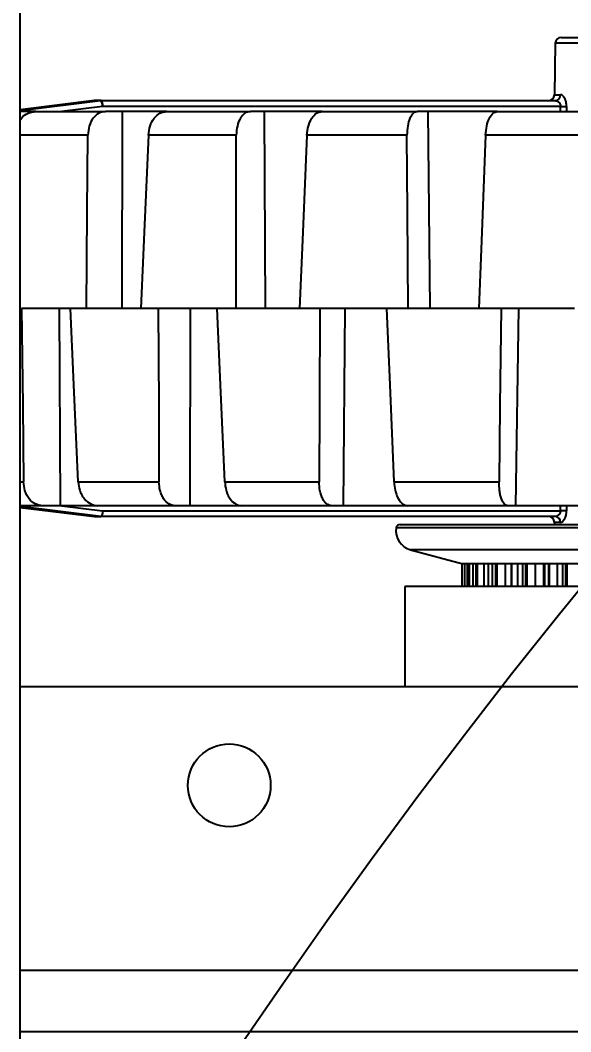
# Model space of a CAD drawing. Header units: inches. Extents: x 0 to 11, y 0 to 8.4.
# Drawn here: x 2.967 to 3.0833, y 6.4814 to 6.6952 of the extents above; entities that cross this region are included whole.
import ezdxf

# ---------------------------------------------------------------- set-up
doc = ezdxf.new("R2010")
doc.units = ezdxf.units.IN
doc.header["$MEASUREMENT"] = 0
doc.header["$PDSIZE"] = -1
doc.layers.add('DIM', color=3, linetype='Continuous')
doc.layers.add('OBJ', color=50, linetype='Continuous')
doc.dimstyles.get("Standard").update_dxf_attribs({"dimtxt": 0.18, "dimasz": 0.18, "dimexe": 0.18, "dimexo": 0.0625, "dimgap": 0.09, "dimtad": 0, "dimtih": 1, "dimtoh": 1, "dimdec": 4, "dimzin": 0, "dimdsep": 46, "dimtxsty": 'Standard', "dimcen": 0.09, "dimadec": 0, "dimazin": 0, "dimtfac": 1, "dimtdec": 4, "dimtofl": 0, "dimtmove": 0, "dimatfit": 3, "dimfxl": 1, "dimtolj": 1, "dimtzin": 0, "dimarcsym": 0})

# ---------------------------------------------------------------- blocks, each defined once
blk = doc.blocks.new('*D3')
at = {"layer": 'Defpoints', "color": 0, "transparency": 16777216}
for p in [(4.136179561686825, 7.075144194756748), (2.390624809930644, 6.845977528089745), (4.136179775280899, 6.845977528089745)]:
    blk.add_point(p, dxfattribs=at)
at = {"layer": 'DIM', "color": 0, "lineweight": -2, "transparency": 16777216}
for p, q in [((2.390624809930644, 7.205144194756748), (2.390624809930644, 7.335144194756748)), ((4.086179561686826, 7.075144194756748), (2.265624809930644, 7.075144194756748)), ((4.086179775280899, 6.845977528089745), (2.265624809930644, 6.845977528089745)), ((2.390624809930644, 6.715977528089745), (2.390624809930644, 6.585977528089745)), ((2.390624809930644, 6.585977528089745), (2.260624809930644, 6.585977528089745))]:
    blk.add_line(p, q, dxfattribs=at)
at = {"layer": 'DIM', "color": 0, "transparency": 16777216}
for points in [[(2.368958143263977, 7.205144194756748), (2.41229147659731, 7.205144194756748), (2.390624809930644, 7.075144194756748)], [(2.368958143263978, 6.715977528089745), (2.412291476597311, 6.715977528089745), (2.390624809930644, 6.845977528089745)]]:
    blk.add_solid(points, dxfattribs=at)
at = {"layer": 'DIM', "color": 0, "transparency": 16777216, "insert": (2.013124809930646, 6.585977528089742), "char_height": 0.125, "attachment_point": 5}
blk.add_mtext('\\A1;2.75', dxfattribs=at)
blk = doc.blocks.new('*D4')
at = {"layer": 'Defpoints', "color": 0, "transparency": 16777216}
for p in [(2.669255444599844, 7.075144194756726), (4.136179807078415, 7.075144194756726), (4.136179775280899, 6.899673078882869)]:
    blk.add_point(p, dxfattribs=at)
at = {"layer": 'DIM', "color": 0, "lineweight": -2, "transparency": 16777216}
for p, q in [((2.669255444599844, 7.205144194756726), (2.669255444599844, 7.335144194756726)), ((2.669255444599844, 7.335144194756726), (2.799255444599844, 7.335144194756726)), ((4.086179807078415, 7.075144194756726), (2.544255444599844, 7.075144194756726)), ((4.086179775280899, 6.899673078882869), (2.544255444599844, 6.899673078882869)), ((2.669255444599844, 6.769673078882869), (2.669255444599844, 6.639673078882869))]:
    blk.add_line(p, q, dxfattribs=at)
at = {"layer": 'DIM', "color": 0, "transparency": 16777216}
for points in [[(2.647588777933177, 7.205144194756726), (2.69092211126651, 7.205144194756726), (2.669255444599844, 7.075144194756726)], [(2.647588777933178, 6.769673078882869), (2.690922111266511, 6.769673078882869), (2.669255444599844, 6.899673078882869)]]:
    blk.add_solid(points, dxfattribs=at)
at = {"layer": 'DIM', "color": 0, "transparency": 16777216, "insert": (3.265505444599845, 7.335144194756723), "char_height": 0.125, "attachment_point": 5}
blk.add_mtext('\\A1;2.105653', dxfattribs=at)

msp = doc.modelspace()

# ---------------------------------------------------------------- linework, layer by layer
at = {"color": 7, "linetype": 'Continuous', "lineweight": 25}
for p, q in [((2.967013108614378, 4.595977528089692), (2.967013108614034, 6.845977528089691)), ((3.080067081440605, 6.690311843597795), (3.079877210550163, 6.679434147569598)), ((3.093399281949198, 6.690311843597795), (3.080067081440605, 6.690311843597795)), ((3.08131689105955, 6.691540028089747), (3.095074801448764, 6.691540028089747)), ((3.079877225208827, 6.679434879248368), (3.081204082808693, 6.679434879248368)), ((2.96701310861406, 6.676099981810869), (2.983986894363287, 6.678197760903071)), ((2.982620775299952, 6.678197760903071), (2.96701310861406, 6.676268819573457)), ((2.982612548662416, 6.678197256290347), (2.96701310861406, 6.676269331685491)), ((2.984419996404552, 6.676978354347222), (2.975816291589791, 6.675915028089748)), ((2.982612548662416, 6.678197256290347), (2.982620775299952, 6.678197760903071)), ((2.983986894363287, 6.678197760903071), (2.982620775299952, 6.678197760903071)), ((2.982765868851967, 6.678206694756414), (2.984131987915303, 6.678206694756414)), ((2.984131987915302, 6.678206694756414), (3.080089043183482, 6.678206694756414)), ((3.081174865270913, 6.676978354347222), (2.984419996404552, 6.676978354347222)), ((3.081167551239555, 6.675915028089748), (3.081174865270913, 6.676978354347222)), ((3.082448121980262, 6.676978198429982), (3.082440174305743, 6.675915028089749)), ((2.970313791102059, 6.675915028089748), (2.96701310861406, 6.675915028089748)), ((2.970313791102059, 6.675915028089748), (2.985010576568979, 6.675915028089748)), ((2.988525205455437, 6.675915028089748), (2.985010576568979, 6.675915028089748)), ((2.988525205455437, 6.675915028089748), (2.988483263661285, 6.634248361423081)), ((2.997971504927948, 6.675915028089748), (2.988525205455437, 6.675915028089748)), ((2.997971504927948, 6.675915028089748), (3.015660032015394, 6.675915028089749)), ((3.018543268909241, 6.675915028089749), (3.015660032015394, 6.675915028089749)), ((3.018543268909241, 6.675915028089749), (3.018769807953801, 6.634248361423081)), ((3.030800514965637, 6.675915028089749), (3.018543268909241, 6.675915028089749)), ((3.030800514965637, 6.675915028089749), (3.050943326728881, 6.675915028089749)), ((3.053107565936088, 6.675915028089749), (3.050943326728881, 6.675915028089749)), ((3.053107565936088, 6.675915028089749), (3.053595702545126, 6.634248361423082)), ((3.067803328357409, 6.675915028089749), (3.053107565936088, 6.675915028089749)), ((3.06780332835741, 6.675915028089749), (3.089788395653783, 6.675915028089749)), ((2.98131542356681, 6.670888462968405), (2.967013108614061, 6.670888462968405)), ((3.012660181498659, 6.670888462968406), (2.994095334260903, 6.670888462968405)), ((3.048729927637535, 6.670888462968406), (3.02758920622671, 6.670888462968406)), ((3.088428700999181, 6.670888462968406), (3.065354455537634, 6.670888462968406)), ((2.977648269063124, 6.634248361423117), (2.967286139467944, 6.634248361423081)), ((2.975512223736103, 6.592581694756415), (2.975336008159218, 6.634248361423081)), ((2.981020948504798, 6.634248361423081), (2.977648269063124, 6.634248361423117)), ((2.992481368560166, 6.634248361423052), (2.981020948504798, 6.634248361423081)), ((2.996180050045965, 6.634248361423081), (2.992481368560166, 6.634248361423052)), ((3.008651539844909, 6.634248361423128), (2.996180050045965, 6.634248361423081)), ((3.002905367752498, 6.592581694756415), (3.002998018943456, 6.634248361423081)), ((3.012648074175422, 6.634248361423081), (3.008651539844909, 6.634248361423128)), ((3.026035718150081, 6.634248361423081), (3.012648074175422, 6.634248361423081)), ((3.030299689285856, 6.634248361423082), (3.026035718150081, 6.634248361423081)), ((3.044501599381902, 6.634248361423082), (3.030299689285856, 6.634248361423082)), ((3.035319895055423, 6.592581694756415), (3.035678597854669, 6.634248361423081)), ((3.049000555927962, 6.634248361423082), (3.044501599381902, 6.634248361423082)), ((3.063908647034217, 6.634248361423082), (3.049000555927962, 6.634248361423082)), ((3.068608349214681, 6.634248361423082), (3.063908647034217, 6.634248361423082)), ((3.084109161756073, 6.634248361423082), (3.068608349214681, 6.634248361423082)), ((3.071770906635321, 6.592581694756415), (3.072384762039813, 6.634248361423082)), ((2.967013108614072, 6.597608259877756), (2.967718971718859, 6.597608259877756)), ((2.979274140742965, 6.597608259877756), (2.996333926786044, 6.597608259877756)), ((3.010241316313021, 6.597608259877758), (3.030169935048213, 6.597608259877758)), ((3.046006976084765, 6.597608259877758), (3.068198906516169, 6.597608259877758)), ((2.971720866705308, 6.592581694756415), (2.967013108614072, 6.592581694756415)), ((2.984059180960632, 6.590290028089748), (2.967013108614072, 6.592396741035292)), ((2.967013108614072, 6.592227903272704), (2.982693061897298, 6.590290028089748)), ((2.967013108614073, 6.592227391160669), (2.982688918238891, 6.590290028089748)), ((2.975512223736103, 6.592581694756415), (2.971720866705308, 6.592581694756415)), ((2.983439705864835, 6.592581694756415), (2.975512223736103, 6.592581694756415)), ((2.975816291589787, 6.592581694756414), (2.984419996404552, 6.59151836849894)), ((2.999694215458392, 6.592581694756415), (2.983439705864835, 6.592581694756415)), ((2.984419996404552, 6.59151836849894), (3.081174865270913, 6.59151836849894)), ((3.002905367752498, 6.592581694756415), (2.999694215458392, 6.592581694756415)), ((3.013798592525969, 6.592581694756415), (3.002905367752498, 6.592581694756415)), ((3.032786516735542, 6.592581694756415), (3.013798592525968, 6.592581694756415)), ((3.035319895055423, 6.592581694756415), (3.032786516735542, 6.592581694756415)), ((3.048847877351126, 6.592581694756415), (3.035319895055423, 6.592581694756415)), ((3.069992277707962, 6.592581694756415), (3.048847877351126, 6.592581694756415)), ((3.071770906635321, 6.592581694756415), (3.069992277707962, 6.592581694756415)), ((3.087522605556693, 6.592581694756416), (3.071770906635321, 6.592581694756415)), ((3.081174865270913, 6.59151836849894), (3.081167573421614, 6.592581694756414)), ((3.082440150424928, 6.592581694756414), (3.082448121980262, 6.59151852441618)), ((2.982693061897298, 6.590290028089748), (2.982693098148585, 6.590290028089748)), ((2.982693098148585, 6.590290028089748), (2.984059144709345, 6.590290028089748)), ((3.080089043183482, 6.590290028089748), (2.984059144709345, 6.590290028089748)), ((2.984059144709345, 6.590290028089748), (2.984059180960632, 6.590290028089748)), ((3.035387604687633, 6.590290028089747), (3.035387491464209, 6.590290028089747)), ((3.07987722332218, 6.589061843568208), (3.079884877056493, 6.588623361423084)), ((3.081204082808693, 6.589061843597794), (3.079877225208828, 6.589061843597794)), ((3.049788052252223, 6.587917446631083), (3.046453605122724, 6.587917446631083)), ((3.047277139554165, 6.588623361423084), (3.289056348152317, 6.588623361423084)), ((3.289879882583759, 6.587917446631083), (3.049788052252223, 6.587917446631083)), ((3.049492864592003, 6.58325566298155), (3.060560764684899, 6.580290028089752)), ((3.052744048319385, 6.58325566298155), (3.049492864592003, 6.58325566298155)), ((3.28684062311448, 6.583255662981551), (3.052744048319385, 6.58325566298155)), ((3.060360077186574, 6.580290028089752), (3.060360077186575, 6.575479660636425)), ((3.060391093202157, 6.580290028089752), (3.060360077898426, 6.580290028089752)), ((3.06061052330254, 6.580290028089752), (3.060391093202157, 6.580290028089752)), ((3.060391093202157, 6.575479660636425), (3.060391093202157, 6.580290028089752)), ((3.061494076542287, 6.580290028089752), (3.06061052330254, 6.580290028089752)), ((3.060990309269384, 6.575479660636425), (3.060990309269384, 6.580290028089752)), ((3.061494076542287, 6.580290028089752), (3.061494076542287, 6.575479660636425)), ((3.061507691206843, 6.580290028089752), (3.061494076542287, 6.580290028089752)), ((3.061980255782351, 6.580290028089752), (3.061507691206843, 6.580290028089752)), ((3.061507691206843, 6.575479660636425), (3.061507691206843, 6.580290028089752)), ((3.062299508034176, 6.580290028089752), (3.061980255782351, 6.580290028089752)), ((3.061980255782351, 6.575479660636425), (3.061980255782351, 6.580290028089752)), ((3.06502991171357, 6.580290028089752), (3.062299508034176, 6.580290028089752)), ((3.062729708958152, 6.575479660636425), (3.062729708958152, 6.580290028089752)), ((3.063372613414715, 6.575479660636424), (3.063372613414715, 6.580290028089752)), ((3.063667912994941, 6.575479660636424), (3.063667912994941, 6.580290028089752)), ((3.064981722814395, 6.580290028089752), (3.064981722814395, 6.575479660636424)), ((3.065037209755017, 6.580290028089752), (3.064981722814395, 6.580290028089752)), ((3.065941449038158, 6.580290028089752), (3.065037209755017, 6.580290028089752)), ((3.065037209755017, 6.575479660636424), (3.065037209755017, 6.580290028089752)), ((3.066353391873669, 6.580290028089752), (3.065941449038158, 6.580290028089752)), ((3.065941449038158, 6.575479660636423), (3.065941449038158, 6.580290028089752)), ((3.07075588588352, 6.580290028089752), (3.066353391873669, 6.580290028089752)), ((3.066824397777021, 6.575479660636423), (3.066824397777021, 6.580290028089752)), ((3.06748702215954, 6.575479660636423), (3.06748702215954, 6.580290028089752)), ((3.067776165906158, 6.575479660636423), (3.067776165906158, 6.580290028089752)), ((3.069585495347836, 6.575479660636423), (3.069585495347836, 6.580290028089752)), ((3.070745782111449, 6.580290028089752), (3.070745782111449, 6.575479660636422)), ((3.07087047167852, 6.580290028089752), (3.070745782111449, 6.580290028089752)), ((3.072186186457919, 6.580290028089752), (3.07087047167852, 6.580290028089752)), ((3.07087047167852, 6.575479660636422), (3.07087047167852, 6.580290028089752)), ((3.072681617754885, 6.580290028089752), (3.072186186457919, 6.580290028089752)), ((3.07218618645792, 6.575479660636422), (3.072186186457919, 6.580290028089752)), ((3.078657857653918, 6.580290028089752), (3.072681617754885, 6.580290028089752)), ((3.073182907144047, 6.575479660636421), (3.073182907144047, 6.580290028089752)), ((3.073850449518771, 6.575479660636421), (3.073850449518771, 6.580290028089752)), ((3.074126978438276, 6.575479660636421), (3.074126978438276, 6.580290028089752)), ((3.075867357109197, 6.575479660636421), (3.075867357109197, 6.580290028089752)), ((3.077674637996283, 6.57547966063642), (3.077674637996283, 6.580290028089752)), ((3.077860197501744, 6.57547966063642), (3.077860197501744, 6.580290028089752)), ((3.078657494873578, 6.580290028089752), (3.078657494873578, 6.57547966063642)), ((3.078877171545157, 6.580290028089752), (3.078657857653918, 6.580290028089752)), ((3.080574970926796, 6.580290028089752), (3.078877171545157, 6.580290028089752)), ((3.078877171545157, 6.57547966063642), (3.078877171545157, 6.580290028089752)), ((3.081142823568718, 6.580290028089752), (3.080574970926796, 6.580290028089752)), ((3.080574970926796, 6.575479660636418), (3.080574970926796, 6.580290028089752)), ((3.088559310033027, 6.580290028089752), (3.081142823568718, 6.580290028089752)), ((3.08166319846709, 6.575479660636418), (3.08166319846709, 6.580290028089752)), ((3.082320747040449, 6.575479660636418), (3.082320747040449, 6.580290028089752)), ((3.082578483933731, 6.575479660636418), (3.082578483933731, 6.580290028089752)), ((3.048291743932394, 6.575479660636428), (3.048291743932388, 6.554310861423291)), ((3.169611570163569, 6.575479660636392), (3.048291743932394, 6.575479660636428)), ((3.959096441947688, 6.554310861423267), (2.967013108614079, 6.554310861423295)), ((3.96951310861435, 6.494310861423267), (2.967013108614087, 6.494310861423301)), ((3.969513108614349, 6.481394194756599), (2.967013108614089, 6.481394194756635))]:
    msp.add_line(p, q, dxfattribs=at)
at = {"color": 7, "linetype": 'Continuous', "lineweight": 25, "flags": 128}
for points in [[(2.981020948504798, 6.634248361423081), (2.98118549180048, 6.654766836181691), (2.98131542356681, 6.670888462968405)], [(2.994095334260903, 6.670888462968405), (2.993191151593916, 6.650370023848731), (2.992481368560166, 6.634248361423052)], [(3.012648074175422, 6.634248361423081), (3.012654556590255, 6.654766836181691), (3.012660181498659, 6.670888462968406)], [(3.02758920622671, 6.670888462968406), (3.026718956149985, 6.650370023848699), (3.026035718150081, 6.634248361423081)], [(3.049000555927962, 6.634248361423082), (3.048848780497053, 6.654766836181691), (3.048729927637535, 6.670888462968406)], [(3.065354455537634, 6.670888462968406), (3.064544580159382, 6.650370023848675), (3.063908647034217, 6.634248361423082)], [(2.967286139467944, 6.634248361423081), (2.967528134280356, 6.613729886800779), (2.967718971718859, 6.597608259877756)], [(2.979274140742965, 6.597608259877756), (2.978363262188305, 6.61812669886307), (2.977648269063124, 6.634248361423117)], [(2.996180050045965, 6.634248361423081), (2.996265889543296, 6.613729886800774), (2.996333926786044, 6.597608259877756)], [(3.010241316313021, 6.597608259877758), (3.009350710927158, 6.618126698863077), (3.008651539844909, 6.634248361423128)], [(3.030299689285856, 6.634248361423082), (3.030226765278414, 6.613729886800829), (3.030169935048213, 6.597608259877758)], [(3.046006976084765, 6.597608259877758), (3.04516370446168, 6.61812669886305), (3.044501599381902, 6.634248361423082)], [(3.068608349214681, 6.634248361423082), (3.068378877461533, 6.61372988680086), (3.068198906516169, 6.597608259877758)]]:
    msp.add_lwpolyline(points, dxfattribs=at)
at = {"color": 7, "linetype": 'Continuous', "lineweight": 25}
msp.add_circle((3.011179775281044, 6.533477528090001), 0.008750000000000036, dxfattribs=at)
for centre, radius, start, end in [((3.08131689105955, 6.690290028089747), 0.001250000000000239, 90, 178.9999999999756), ((3.078627415687952, 6.679456694656618), 0.001249999900204364, 270.000004290829, 359.0000044952094), ((3.080019247602855, 6.679390311797356), 0.001185673109538267, 273.3747120633062, 2.154159113303627), ((2.982765868851967, 6.676956694756415), 0.001249999999999751, 90, 97.04542155546554), ((2.982765880590948, 6.67702381441014), 0.001182880346332402, 90.00056860701369, 97.0462873686158), ((2.984131999654284, 6.677023814410128), 0.001182880346344851, 90.00056860703519, 97.04628736858461), ((2.982720685952544, 6.677061419373653), 0.001701339416729701, 357.2015176881673, 41.90595818193447), ((2.982877744414008, 6.677264677956621), 0.001568605244042154, 349.4826136358607, 36.9088838906533), ((3.081817437038843, 6.725513581418338), 0.04853948048055029, 269.2414890848127, 270.744478552829), ((3.081817437038843, 6.542983141419036), 0.04853948048933806, 89.2555214473072, 90.7585109150514), ((3.078627415687952, 6.589040028189544), 0.00124999990020438, 0.9999955048321264, 89.9999957091515), ((3.080019247602857, 6.589106411048808), 0.001185673109536955, 357.845840886651, 86.62528793675635), ((3.05057127727993, 6.587280353924422), 0.004166666666667549, 171.2048461803307, 255.0000000000054), ((3.047277139554165, 6.58779002808975), 0.0008333333333343518, 90, 171.2048461802675)]:
    msp.add_arc(centre, radius, start, end, dxfattribs=at)
for points, knots in [([(3.079877225208827, 6.679434879248368), (3.079878532323926, 6.67942652804981), (3.079881058136966, 6.679410390552629), (3.079897638560538, 6.679300429246513), (3.079905638569942, 6.679247373214547)], [0, 0, 0, 0, 0.5175027121998254, 1, 1, 1, 1]), ([(3.082448121980262, 6.676978198429982), (3.082428117170534, 6.67729437026185), (3.082388212434734, 6.677925056261371), (3.082074824913928, 6.67873555847547), (3.081722417929193, 6.679199481938109), (3.081422066691124, 6.679405808956396), (3.081276404836484, 6.679425234395545), (3.081204082808693, 6.679434879248368)], [0, 0, 0, 0, 0.250481907770041, 0.4996505584636226, 0.7491922346143844, 0.8754723656138368, 1, 1, 1, 1]), ([(3.080089043183482, 6.678206694756414), (3.080205882071148, 6.678189672363217), (3.080398618271864, 6.678161592402362), (3.080635167918186, 6.678008799263139), (3.080859403109581, 6.677816497325226), (3.081042879390328, 6.677570432530877), (3.081160903136599, 6.677243142980729), (3.081170315897014, 6.677064632166297), (3.081174865270913, 6.676978354347222)], [0, 0, 0, 0, 0.2497227208697382, 0.4119399749031392, 0.4997264002735352, 0.7485949500906606, 0.87849095036937, 1, 1, 1, 1]), ([(2.96701310861406, 6.674025157210829), (2.967094632397651, 6.674171107801207), (2.96748689176474, 6.674873362820382), (2.968661239052514, 6.675670066285039), (2.969762281489722, 6.675833276480176), (2.970313791102059, 6.675915028089748)], [0, 0, 0, 0, 0.1157822884789392, 0.5570973916880217, 1, 1, 1, 1]), ([(2.985010576568979, 6.675915028089748), (2.984527166383382, 6.675840293220593), (2.983560608700423, 6.675690864093696), (2.982348734675813, 6.674538931614187), (2.981495395454719, 6.672884560235052), (2.981375485923532, 6.671554624264337), (2.98131542356681, 6.670888462968405)], [0, 0, 0, 0, 0.2499136709341147, 0.499691537156698, 0.7493968572079656, 1, 1, 1, 1]), ([(2.994095334260903, 6.670888462968405), (2.994179003544422, 6.671552768587643), (2.994346296840196, 6.672881020387686), (2.995257144354245, 6.674535090993411), (2.996510847202428, 6.675689851334807), (2.997484036605132, 6.675839879385743), (2.997971504927948, 6.675915028089748)], [0, 0, 0, 0, 0.2499123639395125, 0.4996895068213613, 0.7493956301627201, 1, 1, 1, 1]), ([(3.015660032015394, 6.675915028089749), (3.015263932987323, 6.675840293220593), (3.014471950173964, 6.675690864093696), (3.013484999710716, 6.674538931614187), (3.012795321032171, 6.672884560235052), (3.012705281869408, 6.671554624264337), (3.012660181498659, 6.670888462968406)], [0, 0, 0, 0, 0.2499136709341156, 0.499691537156703, 0.7493968572079533, 1, 1, 1, 1]), ([(3.02758920622671, 6.670888462968406), (3.027662004938874, 6.671552768587643), (3.027807562973718, 6.672881020387686), (3.02856513856479, 6.67453509099341), (3.029600849576831, 6.675689851334807), (3.030400148154984, 6.675839879385743), (3.030800514965637, 6.675915028089749)], [0, 0, 0, 0, 0.2499123639394867, 0.4996895068213905, 0.749395630162744, 0.9999999999999999, 0.9999999999999999, 0.9999999999999999, 0.9999999999999999]), ([(3.050943326728881, 6.675915028089749), (3.050646574126869, 6.675840293220594), (3.050053230180133, 6.675690864093696), (3.04932119126865, 6.674538931614187), (3.048816128670307, 6.672884560235052), (3.048758695670367, 6.671554624264338), (3.048729927637535, 6.670888462968406)], [0, 0, 0, 0, 0.249913670934076, 0.4996915371566633, 0.7493968572079074, 1, 1, 1, 1]), ([(3.065354455537634, 6.670888462968406), (3.06541417172641, 6.671552768587643), (3.065533571793091, 6.672881020387687), (3.066114856910203, 6.674535090993411), (3.066901106531097, 6.675689851334807), (3.067502228001866, 6.675839879385744), (3.06780332835741, 6.675915028089749)], [0, 0, 0, 0, 0.2499123639394915, 0.4996895068213663, 0.7493956301627271, 1, 1, 1, 1]), ([(2.971720866705308, 6.592581694756415), (2.971199447365333, 6.592656193503375), (2.970156959037059, 6.592805140940159), (2.969031042984643, 6.593791275249433), (2.968358511939818, 6.594842732691164), (2.96786470596857, 6.596019348412985), (2.967776069502181, 6.596985734131657), (2.967718971718859, 6.597608259877756)], [0, 0, 0, 0, 0.2498545218868187, 0.4995411617170933, 0.6366718540727422, 0.7659515028505617, 0.9999999999999999, 0.9999999999999999, 0.9999999999999999, 0.9999999999999999]), ([(2.979274140742964, 6.597608259877758), (2.979347332907456, 6.597007836074641), (2.979463151809222, 6.596057728560344), (2.979985054699323, 6.594872584514592), (2.980700853071725, 6.593798974507529), (2.981870045980523, 6.592804719265827), (2.982916516427721, 6.592656031922516), (2.983439705864835, 6.592581694756415)], [0, 0, 0, 0, 0.2258044893252254, 0.357311853655316, 0.500927141455464, 0.7504854067884773, 1, 1, 1, 1]), ([(2.999694215458392, 6.592581694756415), (2.999253031453301, 6.592656193503375), (2.998370959883131, 6.592805140940158), (2.997422967594137, 6.593791275249334), (2.996859690380849, 6.594842732690837), (2.996448138133339, 6.596019348412575), (2.996378674089951, 6.596985734131424), (2.996333926786044, 6.597608259877756)], [0, 0, 0, 0, 0.2498545218870797, 0.4995411617175975, 0.6366718540076302, 0.7659515027636211, 0.9999999999999999, 0.9999999999999999, 0.9999999999999999, 0.9999999999999999]), ([(3.010241316313021, 6.597608259877758), (3.010306853515709, 6.59700783607075), (3.01041055924524, 6.59605772855351), (3.010859391691877, 6.594872584509078), (3.011471771824272, 6.593798974505881), (3.012467859727753, 6.592804719265812), (3.013355040804601, 6.592656031922511), (3.013798592525968, 6.592581694756415)], [0, 0, 0, 0, 0.2258044907773171, 0.3573118547432447, 0.5009271414487602, 0.7504854067851289, 1, 1, 1, 1]), ([(3.032786516735542, 6.592581694756415), (3.032438973218079, 6.592656193503377), (3.031744119704323, 6.592805140940158), (3.031002855444632, 6.593791275249333), (3.030565946955892, 6.594842732690834), (3.030249153239014, 6.596019348412573), (3.03020097224848, 6.596985734131423), (3.030169935048213, 6.597608259877758)], [0, 0, 0, 0, 0.2498545218870555, 0.4995411617175742, 0.6366718540071645, 0.7659515027629886, 1, 1, 1, 1]), ([(3.046006976084765, 6.597608259877758), (3.046062867009693, 6.597007836074516), (3.046151308519629, 6.596057728560123), (3.046513432973153, 6.594872584514415), (3.047003788007038, 6.593798974507475), (3.047796505281726, 6.592804719265827), (3.048497440440121, 6.592656031922517), (3.048847877351126, 6.592581694756416)], [0, 0, 0, 0, 0.2258044893721112, 0.3573118536904142, 0.5009271414552426, 0.7504854067883342, 1, 1, 1, 1]), ([(3.069992277707962, 6.592581694756415), (3.069748934612031, 6.59265619350338), (3.06926241192707, 6.592805140940172), (3.068750398635378, 6.593791275250947), (3.068453134113762, 6.594842732696191), (3.068240724545205, 6.596019348419244), (3.068215290562893, 6.596985734135224), (3.068198906516169, 6.597608259877758)], [0, 0, 0, 0, 0.2498545218832637, 0.4995411617099474, 0.6366718550685441, 0.7659515041796904, 1, 1, 1, 1]), ([(2.984419996404552, 6.59151836849894), (2.984404111449585, 6.591343478187116), (2.984371094065636, 6.590979963113489), (2.984268927189334, 6.59056920078389), (2.984158510085581, 6.590330170834298), (2.984091435230142, 6.59030306328866), (2.984059180960632, 6.590290028089748)], [0, 0, 0, 0, 0.2706993823546856, 0.5626572728983901, 0.7896951086164026, 1, 1, 1, 1]), ([(3.081174865270913, 6.59151836849894), (3.081170354778664, 6.591432356228498), (3.081161026202082, 6.591254466098708), (3.081043534806418, 6.590927506239943), (3.080860396116881, 6.59068128832454), (3.080636102654212, 6.590488606994843), (3.080399268774616, 6.590335309385307), (3.080206171559242, 6.590307124437544), (3.080089043183482, 6.590290028089748)], [0, 0, 0, 0, 0.1211369466753394, 0.2505348022480718, 0.499525252284736, 0.5873644681136019, 0.7497046783561453, 0.9999999999999999, 0.9999999999999999, 0.9999999999999999, 0.9999999999999999]), ([(3.081204082808693, 6.589061843597794), (3.081276193575642, 6.589071682019073), (3.08142200762823, 6.58909157613667), (3.081722022161162, 6.589299589675844), (3.082075435798093, 6.58976199192251), (3.082389748847575, 6.590572013701676), (3.082428660124398, 6.591202953634699), (3.082448121980262, 6.59151852441618)], [0, 0, 0, 0, 0.1241815449174714, 0.2511055572843749, 0.5003650494060994, 0.7501026903481844, 1, 1, 1, 1]), ([(3.079905767703285, 6.589248205744629), (3.07989774408444, 6.589195359854199), (3.079881101845127, 6.589085749219366), (3.079878547858067, 6.589069999831635), (3.079877225208828, 6.589061843597794)], [0, 0, 0, 0, 0.4821237511314063, 0.9999999999999999, 0.9999999999999999, 0.9999999999999999, 0.9999999999999999])]:
    msp.add_open_spline(points, degree=3, knots=knots, dxfattribs=at)
at = {"layer": 'OBJ'}
msp.add_circle((4.136179561686824, 5.720977528090078), 1.354166666666667, dxfattribs=at)

# ---------------------------------------------------------------- dimensions: what is measured, and where the dimension line sits
at = {"layer": 'DIM'}
for base, p1, p2, override, picture, middle in [((2.669255444599844, 7.075144194756726), (4.136179775280898, 6.899673078882866), (4.136179807078413, 7.075144194756723), {"dimtxt": 0.125, "dimasz": 0.13, "dimexe": 0.125, "dimexo": 0.05, "dimgap": 0.06, "dimdec": 6, "dimlfac": 12, "dimzin": 1, "dimadec": 2, "dimtdec": 2, "dimtzin": 1}, '*D4', (3.265505444599845, 7.335144194756723)), ((2.390624809930644, 6.845977528089745), (4.136179561686824, 7.075144194756745), (4.136179775280898, 6.845977528089741), {"dimtxt": 0.125, "dimasz": 0.13, "dimexe": 0.125, "dimexo": 0.05, "dimgap": 0.06, "dimdec": 2, "dimlfac": 12, "dimzin": 1, "dimadec": 2, "dimtdec": 2, "dimtzin": 1}, '*D3', (2.013124809930646, 6.585977528089742))]:
    dim = msp.add_linear_dim(base=base, p1=p1, p2=p2, angle=90, dimstyle='Standard', override=override, dxfattribs=at)
    dim.commit()
    dim.dimension.update_dxf_attribs({"geometry": picture, "text_midpoint": middle})

doc.saveas('drawing.dxf')
